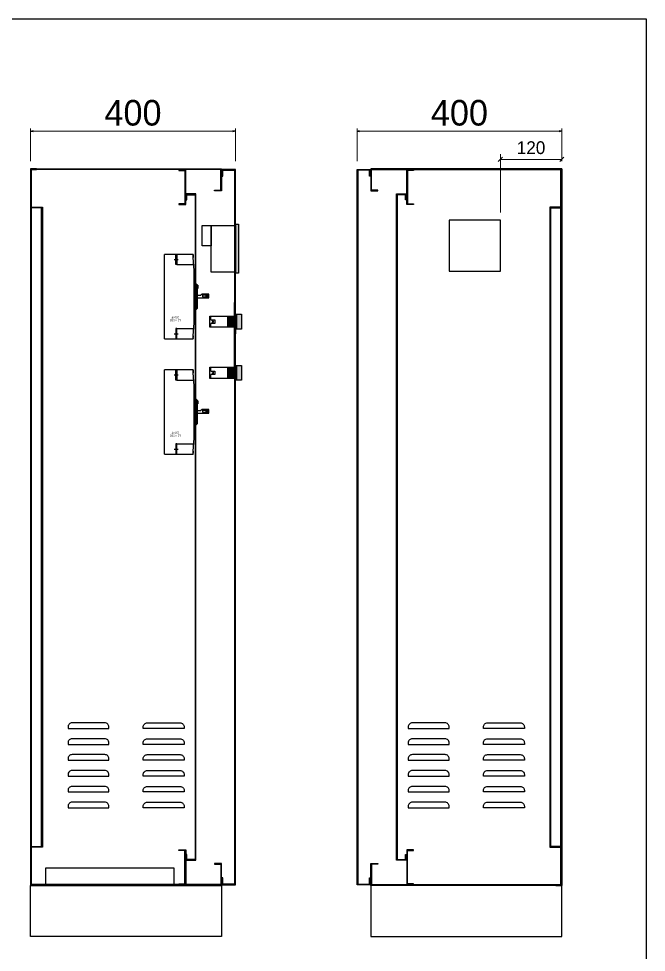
# Model space of a CAD drawing. Header units: millimetres. Extents: x 0 to 4348, y 0 to 3075.
# Drawn here: x 3122 to 4348, y 1250 to 3075 of the extents above; entities that cross this region are included whole.
import ezdxf
from ezdxf.enums import TextEntityAlignment as Align

# ---------------------------------------------------------------- set-up
doc = ezdxf.new("R2010")
doc.units = ezdxf.units.MM
doc.layers.add('DIM', color=253, linetype='Continuous')
doc.styles.add('Tahoma (Input Text)', font='tahoma.ttf')
doc.dimstyles.new('CNC', dxfattribs={"dimtxt": 50, "dimasz": 5, "dimexe": 5, "dimexo": 15, "dimgap": 10, "dimtad": 1, "dimdec": 0, "dimtxsty": 'Standard', "dimblk": 'OPEN30', "dimcen": 10, "dimclrd": 5, "dimclre": 5, "dimclrt": 3, "dimazin": 3, "dimtfac": 1, "dimtdec": 0, "dimtmove": 0, "dimatfit": 3, "dimldrblk": 'ARCHTICK', "dimlwd": 9, "dimlwe": 9})
doc.dimstyles.new('Dim-25', dxfattribs={"dimtxt": 25, "dimasz": 8, "dimexe": 10, "dimexo": 15, "dimgap": 10, "dimtad": 1, "dimdec": 0, "dimtxsty": 'Standard', "dimblk": 'OBLIQUE', "dimcen": 10, "dimclrd": 5, "dimclre": 5, "dimclrt": 3, "dimazin": 3, "dimtfac": 1, "dimtdec": 0, "dimtmove": 0, "dimatfit": 3, "dimldrblk": 'OBLIQUE', "dimlwd": 9, "dimlwe": 9})

# ---------------------------------------------------------------- blocks, each defined once
blk = doc.blocks.new('khungtenAsean2')
at = {"color": 7}
blk.add_lwpolyline([(0, 0), (2970, 0), (2970, -2100), (0, -2100)], close=True, dxfattribs=at)
at = {"color": 1, "style": 'Tahoma (Input Text)', "flags": 8}
for tag, p in [('#01', (137.1, -2021.3)), ('#03', (506.6, -2019.3)), ('#05', (1106.6, -2021.3)), ('#07', (1834.7, -2021.3)), ('#09', (2146.7, -2021.3)), ('#02', (98.5, -2081.3)), ('#04', (486.1, -2081.3)), ('#06', (1065.3, -2081.3)), ('#08', (1817.4, -2081.3)), ('#10', (2146.7, -2081.3))]:
    blk.add_attdef(tag, p, '', height=25, dxfattribs=at)
blk.add_attdef('#11', text='', height=25, dxfattribs=at).set_placement((2915, -2067.3), align=Align.CENTER)
blk = doc.blocks.new('*D4')
at = {"color": 0, "linetype": 'ByBlock', "lineweight": -2}
for p, q in [((3783.1, 2854.8), (3788.1, 2856.2)), ((3788.1, 2853.5), (3783.1, 2854.8)), ((3783.1, 2854.8), (3788.1, 2854.8)), ((4178.1, 2856.2), (4183.1, 2854.8)), ((4183.1, 2854.8), (4178.1, 2853.5)), ((4183.1, 2854.8), (4178.1, 2854.8))]:
    blk.add_line(p, q, dxfattribs=at)
at = {"layer": 'Defpoints', "color": 0, "ltscale": 3, "transparency": 16777216}
for p in [(3783.1, 2854.8), (3783.1, 2781.1), (4183.1, 2781.1)]:
    blk.add_point(p, dxfattribs=at)
at = {"layer": 'DIM', "color": 5, "lineweight": 9, "ltscale": 3, "transparency": 16777216}
for p, q in [((3783.1, 2796.1), (3783.1, 2859.8)), ((4178.1, 2854.8), (3788.1, 2854.8)), ((4183.1, 2796.1), (4183.1, 2859.8))]:
    blk.add_line(p, q, dxfattribs=at)
at = {"layer": 'DIM', "color": 3, "ltscale": 3, "transparency": 16777216, "insert": (3983.1, 2890.4), "char_height": 50, "attachment_point": 5}
blk.add_mtext('400', dxfattribs=at)
blk = doc.blocks.new('_ArchTick')
at = {"color": 0, "const_width": 0.15}
blk.add_lwpolyline([(-0.5, -0.5), (0.5, 0.5)], dxfattribs=at)
blk = doc.blocks.new('_Open30')
at = {"color": 0, "linetype": 'ByBlock', "lineweight": -2}
for p, q in [((-1, 0.27), (0, 0)), ((0, 0), (-1, -0.27)), ((0, 0), (-1, 0))]:
    blk.add_line(p, q, dxfattribs=at)
blk = doc.blocks.new('*D6')
at = {"color": 0, "linetype": 'ByBlock', "lineweight": -2}
for p, q in [((3145.2, 2854.8), (3150.2, 2856.2)), ((3150.2, 2853.5), (3145.2, 2854.8)), ((3145.2, 2854.8), (3150.2, 2854.8)), ((3540.2, 2856.2), (3545.2, 2854.8)), ((3545.2, 2854.8), (3540.2, 2853.5)), ((3545.2, 2854.8), (3540.2, 2854.8))]:
    blk.add_line(p, q, dxfattribs=at)
at = {"layer": 'Defpoints', "color": 0, "ltscale": 3, "transparency": 16777216}
for p in [(3545.2, 2854.8), (3145.2, 2781.1), (3545.2, 2781.1)]:
    blk.add_point(p, dxfattribs=at)
at = {"layer": 'DIM', "color": 5, "lineweight": 9, "ltscale": 3, "transparency": 16777216}
for p, q in [((3145.2, 2796.1), (3145.2, 2859.8)), ((3150.2, 2854.8), (3540.2, 2854.8)), ((3545.2, 2796.1), (3545.2, 2859.8))]:
    blk.add_line(p, q, dxfattribs=at)
at = {"layer": 'DIM', "color": 3, "ltscale": 3, "transparency": 16777216, "insert": (3345.2, 2890.4), "char_height": 50, "attachment_point": 5}
blk.add_mtext('400', dxfattribs=at)
blk = doc.blocks.new('A$C30041796')
blk.add_hatch(color=6).paths.add_polyline_path([(71, 96), (65, 96), (65, 0), (71, 0)])
at = {"color": 6}
for points in [[(0, 93.5), (18, 93.5), (18, 53.5), (0, 53.5)], [(18, 93.5), (65, 93.5), (65, 2.5), (18, 2.5)], [(65, 96), (71, 96), (71, 0), (65, 0)]]:
    blk.add_lwpolyline(points, close=True, dxfattribs=at)
blk = doc.blocks.new('HCC1 LS 250AF')
at = {"color": 7}
for p, q in [((-56, -0.5), (-56, 0)), ((0, 0), (-56, 0)), ((-56, -0.5), (-56, 0)), ((0, 0), (-56, 0)), ((0, 0), (0, -165)), ((-56.4, -6), (-58, -31.5)), ((-56.4, -6), (-58, -31.5)), ((-56.2, -2.4), (-56.4, -6)), ((-56.4, -6), (-56.2, -2.4)), ((-56, -0.5), (-56.2, -2.4)), ((-56, -0.5), (-56.2, -2.4)), ((-19, -10), (-27, -10)), ((-22, -6), (-24, -6)), ((-22, -14), (-24, -14)), ((-60, -31.5), (-60, -57.5)), ((-58, -31.5), (-60, -31.5)), ((-60, -57.5), (-60, -31.5)), ((-60, -31.5), (-58, -31.5)), ((-58, -31.5), (-58, -57.5)), ((-58, -31.5), (-58, -57.5)), ((-24, -20), (-57.3, -20)), ((-64, -59.5), (-62, -57.5)), ((-62, -57.5), (-64, -59.5)), ((-64, -105.5), (-64, -59.5)), ((-64, -59.5), (-64, -105.5)), ((-58, -57.5), (-62, -57.5)), ((-58, -57.5), (-62, -57.5)), ((-58, -69), (-58, -57.5)), ((-58, -57.5), (-58, -69)), ((-58, -69), (-58, -86)), ((-58, -86), (-58, -69)), ((-86.8, -80.6), (-86.8, -86.8)), ((-86.8, -80.6), (-86.8, -86.8)), ((-68.5, -80.1), (-86.3, -80.1)), ((-68.5, -80.1), (-86.3, -80.1)), ((-86.3, -87.3), (-74, -87.3)), ((-86.3, -87.3), (-74, -87.3)), ((-84.8, -85.4), (-84.8, -81.9)), ((-84.8, -85.4), (-84.8, -81.9)), ((-84.3, -81.4), (-75.3, -81.4)), ((-84.3, -81.4), (-75.3, -81.4)), ((-75.3, -85.9), (-84.3, -85.9)), ((-75.3, -85.9), (-84.3, -85.9)), ((-82.8, -81.9), (-82.8, -85.4)), ((-80.8, -81.9), (-82.8, -81.9)), ((-82.8, -81.9), (-82.8, -85.4)), ((-80.8, -81.9), (-82.8, -81.9)), ((-82.8, -85.4), (-80.8, -85.4)), ((-82.8, -85.4), (-80.8, -85.4)), ((-80.8, -85.4), (-80.8, -81.9)), ((-80.8, -85.4), (-80.8, -81.9)), ((-74.8, -81.9), (-74.8, -85.4)), ((-74.8, -81.9), (-74.8, -85.4)), ((-74, -87.3), (-70.6, -84.9)), ((-74, -87.3), (-70.6, -84.9)), ((-70.6, -84.9), (-68.5, -84.9)), ((-70.6, -84.9), (-68.5, -84.9)), ((-62.9, -80.1), (-68.5, -80.1)), ((-62.9, -80.1), (-68.5, -80.1)), ((-68.5, -84.9), (-63.3, -84.9)), ((-68.5, -84.9), (-63.3, -84.9)), ((-61.1, -75), (-64, -73.5)), ((-62, -74.6), (-64, -73.5)), ((-61.1, -75), (-62, -74.6)), ((-58, -107.5), (-58, -86)), ((-58, -86), (-58, -107.5)), ((-64, -99.6), (-65.5, -99.6)), ((-65.5, -100.6), (-65.5, -99.6)), ((-64, -99.6), (-65.5, -99.6)), ((-65.5, -100.6), (-65.5, -99.6)), ((-65.5, -100.6), (-64, -100.6)), ((-65.5, -102.5), (-65.5, -100.6)), ((-65.5, -100.6), (-64, -100.6)), ((-65.5, -100.6), (-65.5, -102.5)), ((-64, -102.5), (-65.5, -102.5)), ((-65.5, -103.4), (-65.5, -102.5)), ((-64, -102.5), (-65.5, -102.5)), ((-65.5, -103.4), (-65.5, -102.5)), ((-65.5, -103.4), (-64, -103.4)), ((-65.5, -103.4), (-64, -103.4)), ((-64, -98.4), (-65, -98.4)), ((-65, -100.4), (-65, -98.4)), ((-64, -98.4), (-65, -98.4)), ((-65, -100.4), (-65, -98.4)), ((-65, -99.4), (-64, -99.4)), ((-64, -99.4), (-65, -99.4)), ((-65, -100.4), (-64, -100.4)), ((-65, -102.6), (-65, -100.4)), ((-65, -100.4), (-64, -100.4)), ((-65, -100.4), (-65, -102.6)), ((-64, -102.6), (-65, -102.6)), ((-65, -104.6), (-65, -102.6)), ((-64, -102.6), (-65, -102.6)), ((-65, -104.6), (-65, -102.6)), ((-65, -103.6), (-64, -103.6)), ((-64, -103.6), (-65, -103.6)), ((-65, -104.6), (-64, -104.6)), ((-65, -104.6), (-64, -104.6)), ((-64, -94.9), (-61.1, -93.4)), ((-64, -94.9), (-62, -93.8)), ((-64, -105.5), (-62, -107.5)), ((-62, -107.5), (-64, -105.5)), ((-62, -93.8), (-61.1, -93.4)), ((-62, -107.5), (-58, -107.5)), ((-62, -107.5), (-58, -107.5)), ((-60, -133.5), (-60, -107.5)), ((-60, -107.5), (-60, -133.5)), ((-58, -107.5), (-58, -133.5)), ((-58, -107.5), (-58, -133.5)), ((-58, -133.5), (-60, -133.5)), ((-60, -133.5), (-58, -133.5)), ((-58, -133.5), (-56.4, -159)), ((-58, -133.5), (-56.4, -159)), ((-24, -145), (-57.3, -145)), ((-56.4, -159), (-56.2, -162.6)), ((-56.2, -162.6), (-56.4, -159)), ((-56.2, -162.6), (-56, -164.5)), ((-56, -164.5), (-56.2, -162.6)), ((-19, -155), (-27, -155)), ((-22, -151), (-24, -151)), ((-22, -159), (-24, -159)), ((-56, -165), (-56, -164.5)), ((-56, -165), (-56, -164.5)), ((-56, -165), (0, -165)), ((-56, -165), (0, -165))]:
    blk.add_line(p, q, dxfattribs=at)
for points in [[(-22, 0), (-24, 0), (-24, -20), (-22, -20)], [(-22, -165), (-24, -165), (-24, -145), (-22, -145)]]:
    blk.add_lwpolyline(points, close=True, dxfattribs=at)
for centre, radius, start, end in [((-86.3, -80.6), 0.5, 90, 180), ((-86.3, -80.6), 0.5, 90, 180), ((-86.3, -86.8), 0.5, 180, 270), ((-86.3, -86.8), 0.5, 180, 270), ((-84.3, -81.9), 0.5, 90, 180), ((-84.3, -81.9), 0.5, 90, 180), ((-84.3, -85.4), 0.5, 180, 270), ((-84.3, -85.4), 0.5, 180, 270), ((-75.3, -81.9), 0.5, 0, 90), ((-75.3, -81.9), 0.5, 0, 90), ((-75.3, -85.4), 0.5, 270, 0), ((-75.3, -85.4), 0.5, 270, 0), ((-43.3, -84.2), 20, 152.7108, 207.2892), ((-43.3, -84.2), 20, 159.2175, 200.7825), ((-43.3, -84.2), 20, 152.7108, 159.2175), ((-43.3, -84.2), 20, 200.7825, 207.2892)]:
    blk.add_arc(centre, radius, start, end, dxfattribs=at)
for points, knots in [([(-83.3, -81.4), (-83.3, -81.4), (-83.2, -81.5), (-83.2, -81.5), (-83.1, -81.5), (-83.1, -81.5), (-83.1, -81.5), (-83, -81.6), (-83, -81.6), (-82.9, -81.7), (-82.9, -81.7), (-82.8, -81.8), (-82.8, -81.9)], [0, 0, 0, 0, 0.232186, 0.232186, 0.232186, 0.45252, 0.45252, 0.45252, 0.649049, 0.649049, 0.649049, 1, 1, 1, 1]), ([(-82.8, -81.9), (-82.8, -81.9), (-82.9, -81.8), (-82.9, -81.8), (-82.9, -81.7), (-82.9, -81.7), (-82.9, -81.7), (-83, -81.6), (-83, -81.6), (-83.1, -81.5), (-83.1, -81.5), (-83.2, -81.4), (-83.3, -81.4)], [0, 0, 0, 0, 0.171203, 0.171203, 0.171203, 0.350951, 0.350951, 0.350951, 0.54748, 0.54748, 0.54748, 1, 1, 1, 1]), ([(-82.8, -85.4), (-82.8, -85.5), (-82.9, -85.6), (-82.9, -85.6), (-82.9, -85.7), (-82.9, -85.7), (-82.9, -85.7), (-83, -85.8), (-83, -85.8), (-83.1, -85.9), (-83.1, -85.9), (-83.2, -85.9), (-83.3, -85.9)], [0, 0, 0, 0, 0.1713963, 0.1713963, 0.1713963, 0.3517191, 0.3517191, 0.3517191, 0.5484632, 0.5484632, 0.5484632, 1, 1, 1, 1]), ([(-83.3, -85.9), (-83.3, -85.9), (-83.2, -85.9), (-83.2, -85.9), (-83.1, -85.9), (-83.1, -85.9), (-83.1, -85.9), (-83, -85.8), (-83, -85.8), (-82.9, -85.7), (-82.9, -85.7), (-82.8, -85.6), (-82.8, -85.4)], [0, 0, 0, 0, 0.2320312, 0.2320312, 0.2320312, 0.4515368, 0.4515368, 0.4515368, 0.6482809, 0.6482809, 0.6482809, 1, 1, 1, 1]), ([(-80.3, -81.4), (-80.4, -81.4), (-80.5, -81.5), (-80.5, -81.5), (-80.6, -81.5), (-80.6, -81.5), (-80.6, -81.5), (-80.7, -81.6), (-80.7, -81.6), (-80.7, -81.7), (-80.8, -81.7), (-80.8, -81.8), (-80.8, -81.9)], [0, 0, 0, 0, 0.2320312, 0.2320312, 0.2320312, 0.4515368, 0.4515368, 0.4515368, 0.6482809, 0.6482809, 0.6482809, 1, 1, 1, 1]), ([(-80.8, -81.9), (-80.8, -81.9), (-80.8, -81.8), (-80.8, -81.8), (-80.8, -81.7), (-80.8, -81.7), (-80.7, -81.7), (-80.7, -81.6), (-80.7, -81.6), (-80.6, -81.5), (-80.6, -81.5), (-80.4, -81.4), (-80.3, -81.4)], [0, 0, 0, 0, 0.1713963, 0.1713963, 0.1713963, 0.3517191, 0.3517191, 0.3517191, 0.5484632, 0.5484632, 0.5484632, 1, 1, 1, 1]), ([(-80.8, -85.4), (-80.8, -85.5), (-80.8, -85.6), (-80.8, -85.6), (-80.8, -85.7), (-80.8, -85.7), (-80.7, -85.7), (-80.7, -85.8), (-80.7, -85.8), (-80.6, -85.9), (-80.6, -85.9), (-80.4, -85.9), (-80.3, -85.9)], [0, 0, 0, 0, 0.171203, 0.171203, 0.171203, 0.350951, 0.350951, 0.350951, 0.54748, 0.54748, 0.54748, 1, 1, 1, 1]), ([(-80.3, -85.9), (-80.4, -85.9), (-80.6, -85.9), (-80.6, -85.9), (-80.7, -85.8), (-80.7, -85.8), (-80.7, -85.7), (-80.8, -85.7), (-80.8, -85.6), (-80.8, -85.4)], [0, 0, 0, 0, 0.4525204, 0.4525204, 0.4525204, 0.649049, 0.649049, 0.649049, 1, 1, 1, 1])]:
    blk.add_open_spline(points, degree=3, knots=knots, dxfattribs=at)
at = {"color": 7, "insert": (-40.1, -34.5), "char_height": 3.5, "attachment_point": 1}
blk.add_mtext_dynamic_manual_height_columns('\\pi8.28487;{\\C1;LS MCCB\\P\\pi11.82426;250AF}', width=37.687, gutter_width=1, heights=[0], dxfattribs=at)
blk = doc.blocks.new('A$C0C455160')
blk.add_hatch(color=1).paths.add_polyline_path([(62, 29), (52, 29), (52, 0), (62, 0)])
at = {"color": 7}
for p, q in [((0, 25.5), (50, 25.5)), ((0, 3.5), (0, 25.5)), ((2, 18), (2, 25.5)), ((35, 25.5), (35, 3.5)), ((36, 25.5), (36, 3.5)), ((37, 25.5), (37, 3.5)), ((38, 25.5), (38, 3.5)), ((39, 25.5), (39, 3.5)), ((40, 25.5), (40, 3.5)), ((41, 25.5), (41, 3.5)), ((42, 25.5), (42, 3.5)), ((43, 25.5), (43, 3.5)), ((44, 25.5), (44, 3.5)), ((45, 25.5), (45, 3.5)), ((46, 25.5), (46, 3.5)), ((47, 25.5), (47, 3.5)), ((48, 25.5), (48, 3.5)), ((49, 25.5), (49, 3.5)), ((50, 25.5), (50, 3.5)), ((50, 3.5), (0, 3.5)), ((2, 3.5), (2, 11)), ((5, 18), (5, 15.5)), ((5, 13.5), (5, 11))]:
    blk.add_line(p, q, dxfattribs=at)
for points in [[(50, 29), (52, 29), (52, 0), (50, 0)], [(52, 29), (62, 29), (62, 0), (52, 0)]]:
    blk.add_lwpolyline(points, close=True, dxfattribs=at)
for points in [[(0, 11), (0, 18)], [(2, 18), (10, 18), (10, 11), (2, 11)], [(5, 13.5), (7, 13.5), (7, 15.5), (5, 15.5)]]:
    blk.add_lwpolyline(points, dxfattribs=at)
blk = doc.blocks.new('*D19')
at = {"color": 0, "linetype": 'ByBlock', "lineweight": -2}
for p, q in [((4067.1, 2803.7), (4059.1, 2795.7)), ((4179.1, 2795.7), (4187.1, 2803.7))]:
    blk.add_line(p, q, dxfattribs=at)
at = {"layer": 'Defpoints', "color": 0, "ltscale": 3, "transparency": 16777216}
for p in [(4183.1, 2799.7), (4183.1, 2781.1), (4063.1, 2681.1)]:
    blk.add_point(p, dxfattribs=at)
at = {"layer": 'DIM', "color": 5, "lineweight": 9, "ltscale": 3, "transparency": 16777216}
for p, q in [((4063.1, 2696.1), (4063.1, 2809.7)), ((4183.1, 2796.1), (4183.1, 2809.7)), ((4063.1, 2799.7), (4183.1, 2799.7))]:
    blk.add_line(p, q, dxfattribs=at)
at = {"layer": 'DIM', "color": 3, "ltscale": 3, "transparency": 16777216, "insert": (4123.1, 2822.4), "char_height": 25, "attachment_point": 5}
blk.add_mtext('120', dxfattribs=at)
blk = doc.blocks.new('_Oblique')
at = {"color": 0, "linetype": 'ByBlock', "lineweight": -2}
blk.add_line((-0.5, -0.5), (0.5, 0.5), dxfattribs=at)

msp = doc.modelspace()

# ---------------------------------------------------------------- linework, layer by layer
at = {"color": 2}
for p, q in [((3543.7, 2373.4), (3543.7, 2520.3)), ((3545.7, 2373.4), (3545.7, 2520.3))]:
    msp.add_line(p, q, dxfattribs=at)
at = {"color": 6}
msp.add_line((3545.7, 2468.9), (3545.7, 2458.8), dxfattribs=at)
at = {"color": 7}
for points in [[(3146.7, 2781.1), (3156.7, 2781.1), (3156.7, 2781.1), (3145.2, 2781.1), (3145.2, 2781.1), (3518.2, 2781.1), (3518.2, 2738.1), (3504.7, 2738.1), (3504.7, 2739.6), (3516.7, 2739.6), (3516.7, 2779.6), (3146.7, 2779.6)], [(3156.7, 2781.1), (3145.2, 2781.1), (3145.2, 1381.1), (3156.7, 1381.1)], [(3156.7, 1382.6), (3146.7, 1382.6), (3146.7, 2779.6), (3156.7, 2779.6)], [(4181.6, 2781.1), (4171.6, 2781.1), (4171.6, 2781.1), (4183.1, 2781.1), (4183.1, 2781.1), (3810.1, 2781.1), (3810.1, 2738.1), (3823.6, 2738.1), (3823.6, 2739.6), (3811.6, 2739.6), (3811.6, 2779.6), (4181.6, 2779.6)], [(4171.6, 2781.1), (4183.1, 2781.1), (4183.1, 1381.1), (4171.6, 1381.1)], [(4171.6, 1382.6), (4181.6, 1382.6), (4181.6, 2779.6), (4171.6, 2779.6)], [(3146.7, 1381.1), (3156.7, 1381.1), (3156.7, 1381.1), (3145.2, 1381.1), (3145.2, 1381.1), (3518.2, 1381.1), (3518.2, 1424.1), (3504.7, 1424.1), (3504.7, 1422.6), (3516.7, 1422.6), (3516.7, 1382.6), (3146.7, 1382.6)], [(4181.6, 1381.1), (4171.6, 1381.1), (4171.6, 1381.1), (4183.1, 1381.1), (4183.1, 1381.1), (3810.1, 1381.1), (3810.1, 1424.1), (3823.6, 1424.1), (3823.6, 1422.6), (3811.6, 1422.6), (3811.6, 1382.6), (4181.6, 1382.6)]]:
    msp.add_lwpolyline(points, dxfattribs=at)
at = {"color": 3}
for points in [[(3434.7, 2778.1), (3446.7, 2778.1), (3446.7, 2713.1), (3434.7, 2713.1), (3434.7, 2711.6), (3448.2, 2711.6), (3448.2, 2779.6), (3434.7, 2779.6)], [(3893.6, 2778.1), (3881.6, 2778.1), (3881.6, 2713.1), (3893.6, 2713.1), (3893.6, 2711.6), (3880.1, 2711.6), (3880.1, 2779.6), (3893.6, 2779.6)], [(3434.7, 1384.1), (3446.7, 1384.1), (3446.7, 1449.1), (3434.7, 1449.1), (3434.7, 1450.6), (3448.2, 1450.6), (3448.2, 1382.6), (3434.7, 1382.6)], [(3893.6, 1384.1), (3881.6, 1384.1), (3881.6, 1449.1), (3893.6, 1449.1), (3893.6, 1450.6), (3880.1, 1450.6), (3880.1, 1382.6), (3893.6, 1382.6)]]:
    msp.add_lwpolyline(points, close=True, dxfattribs=at)
at = {"color": 7}
for points in [[(3520.7, 2766.6), (3520.7, 2778.6), (3543.7, 2778.6), (3543.7, 1383.6), (3520.7, 1383.6), (3520.7, 1395.6), (3519.2, 1395.6), (3519.2, 1382.1), (3545.2, 1382.1), (3545.2, 2780.1), (3519.2, 2780.1), (3519.2, 2766.6)], [(3807.6, 2766.6), (3807.6, 2778.6), (3784.6, 2778.6), (3784.6, 1383.6), (3807.6, 1383.6), (3807.6, 1395.6), (3809.1, 1395.6), (3809.1, 1382.1), (3783.1, 1382.1), (3783.1, 2780.1), (3809.1, 2780.1), (3809.1, 2766.6)]]:
    msp.add_lwpolyline(points, close=True, dxfattribs=at)
at = {"color": 6}
for points in [[(3450.7, 2720.6), (3450.7, 2730.6), (3466.7, 2730.6), (3466.7, 1431.6), (3450.7, 1431.6), (3450.7, 1441.6), (3449.2, 1441.6), (3449.2, 1430.1), (3468.2, 1430.1), (3468.2, 2732.1), (3449.2, 2732.1), (3449.2, 2720.6)], [(3877.6, 2720.6), (3877.6, 2730.6), (3861.6, 2730.6), (3861.6, 1431.6), (3877.6, 1431.6), (3877.6, 1441.6), (3879.1, 1441.6), (3879.1, 1430.1), (3860.1, 1430.1), (3860.1, 2732.1), (3879.1, 2732.1), (3879.1, 2720.6)]]:
    msp.add_lwpolyline(points, close=True, dxfattribs=at)
at = {"color": 1}
for points in [[(3146.7, 1457.1), (3166.7, 1457.1), (3166.7, 2705.1), (3146.7, 2705.1), (3146.7, 2706.6), (3168.2, 2706.6), (3168.2, 1455.6), (3146.7, 1455.6)], [(4181.6, 1457.1), (4161.6, 1457.1), (4161.6, 2705.1), (4181.6, 2705.1), (4181.6, 2706.6), (4160.1, 2706.6), (4160.1, 1455.6), (4181.6, 1455.6)]]:
    msp.add_lwpolyline(points, close=True, dxfattribs=at)
at = {"color": 2, "ltscale": 3}
msp.add_lwpolyline([(4063.1, 2681.1), (3963.1, 2681.1), (3963.1, 2581.1), (4063.1, 2581.1)], close=True, dxfattribs=at)
at = {"color": 2}
for points in [[(3290.2, 1698.6), (3226.2, 1698.6, 0.414214), (3218.2, 1690.6), (3218.2, 1687.6), (3298.2, 1687.6), (3298.2, 1690.6, 0.414214)], [(3373.2, 1698.6), (3437.2, 1698.6, -0.414214), (3445.2, 1690.6), (3445.2, 1687.6), (3365.2, 1687.6), (3365.2, 1690.6, -0.414214)], [(3955.1, 1698.6), (3891.1, 1698.6, 0.414214), (3883.1, 1690.6), (3883.1, 1687.6), (3963.1, 1687.6), (3963.1, 1690.6, 0.414214)], [(4038.1, 1698.6), (4102.1, 1698.6, -0.414214), (4110.1, 1690.6), (4110.1, 1687.6), (4030.1, 1687.6), (4030.1, 1690.6, -0.414214)], [(3290.2, 1667.6), (3226.2, 1667.6, 0.414214), (3218.2, 1659.6), (3218.2, 1656.6), (3298.2, 1656.6), (3298.2, 1659.6, 0.414214)], [(3373.2, 1667.6), (3437.2, 1667.6, -0.414214), (3445.2, 1659.6), (3445.2, 1656.6), (3365.2, 1656.6), (3365.2, 1659.6, -0.414214)], [(3955.1, 1667.6), (3891.1, 1667.6, 0.414214), (3883.1, 1659.6), (3883.1, 1656.6), (3963.1, 1656.6), (3963.1, 1659.6, 0.414214)], [(4038.1, 1667.6), (4102.1, 1667.6, -0.414214), (4110.1, 1659.6), (4110.1, 1656.6), (4030.1, 1656.6), (4030.1, 1659.6, -0.414214)], [(3290.2, 1636.6), (3226.2, 1636.6, 0.414214), (3218.2, 1628.6), (3218.2, 1625.6), (3298.2, 1625.6), (3298.2, 1628.6, 0.414214)], [(3373.2, 1636.6), (3437.2, 1636.6, -0.414214), (3445.2, 1628.6), (3445.2, 1625.6), (3365.2, 1625.6), (3365.2, 1628.6, -0.414214)], [(3955.1, 1636.6), (3891.1, 1636.6, 0.414214), (3883.1, 1628.6), (3883.1, 1625.6), (3963.1, 1625.6), (3963.1, 1628.6, 0.414214)], [(4038.1, 1636.6), (4102.1, 1636.6, -0.414214), (4110.1, 1628.6), (4110.1, 1625.6), (4030.1, 1625.6), (4030.1, 1628.6, -0.414214)], [(3290.2, 1605.6), (3226.2, 1605.6, 0.414214), (3218.2, 1597.6), (3218.2, 1594.6), (3298.2, 1594.6), (3298.2, 1597.6, 0.414214)], [(3373.2, 1605.6), (3437.2, 1605.6, -0.414214), (3445.2, 1597.6), (3445.2, 1594.6), (3365.2, 1594.6), (3365.2, 1597.6, -0.414214)], [(3955.1, 1605.6), (3891.1, 1605.6, 0.414214), (3883.1, 1597.6), (3883.1, 1594.6), (3963.1, 1594.6), (3963.1, 1597.6, 0.414214)], [(4038.1, 1605.6), (4102.1, 1605.6, -0.414214), (4110.1, 1597.6), (4110.1, 1594.6), (4030.1, 1594.6), (4030.1, 1597.6, -0.414214)], [(3290.2, 1574.6), (3226.2, 1574.6, 0.414214), (3218.2, 1566.6), (3218.2, 1563.6), (3298.2, 1563.6), (3298.2, 1566.6, 0.414214)], [(3373.2, 1574.6), (3437.2, 1574.6, -0.414214), (3445.2, 1566.6), (3445.2, 1563.6), (3365.2, 1563.6), (3365.2, 1566.6, -0.414214)], [(3955.1, 1574.6), (3891.1, 1574.6, 0.414214), (3883.1, 1566.6), (3883.1, 1563.6), (3963.1, 1563.6), (3963.1, 1566.6, 0.414214)], [(4038.1, 1574.6), (4102.1, 1574.6, -0.414214), (4110.1, 1566.6), (4110.1, 1563.6), (4030.1, 1563.6), (4030.1, 1566.6, -0.414214)], [(3290.2, 1543.6), (3226.2, 1543.6, 0.414214), (3218.2, 1535.6), (3218.2, 1532.6), (3298.2, 1532.6), (3298.2, 1535.6, 0.414214)], [(3373.2, 1543.6), (3437.2, 1543.6, -0.414214), (3445.2, 1535.6), (3445.2, 1532.6), (3365.2, 1532.6), (3365.2, 1535.6, -0.414214)], [(3955.1, 1543.6), (3891.1, 1543.6, 0.414214), (3883.1, 1535.6), (3883.1, 1532.6), (3963.1, 1532.6), (3963.1, 1535.6, 0.414214)], [(4038.1, 1543.6), (4102.1, 1543.6, -0.414214), (4110.1, 1535.6), (4110.1, 1532.6), (4030.1, 1532.6), (4030.1, 1535.6, -0.414214)]]:
    msp.add_lwpolyline(points, format="xyb", close=True, dxfattribs=at)
at = {"color": 37}
msp.add_lwpolyline([(3174.7, 1382.6), (3174.7, 1415.6), (3424.7, 1415.6), (3424.7, 1382.6)], close=True, dxfattribs=at)
at = {"color": 7, "ltscale": 3}
for points in [[(3145.2, 1381.1), (3518.2, 1381.1), (3518.2, 1281.1), (3145.2, 1281.1)], [(4183.1, 1381.1), (3810.1, 1381.1), (3810.1, 1281.1), (4183.1, 1281.1)]]:
    msp.add_lwpolyline(points, close=True, dxfattribs=at)

# ---------------------------------------------------------------- block references
at = {"color": 7, "xscale": 1.464099999997415, "yscale": 1.464099999997415, "zscale": 1.464099999997415}
msp.add_blockref('khungtenAsean2', (0, 3074.6), dxfattribs=at)
at = {"color": 7}
for name, p in [('A$C30041796', (3480.2, 2577.1)), ('A$C0C455160', (3495.2, 2468.1)), ('A$C0C455160', (3495.2, 2368.1))]:
    msp.add_blockref(name, p, dxfattribs=at)
at = {"color": 7, "rotation": 180}
for p in [(3406.7, 2449), (3406.7, 2223.6)]:
    msp.add_blockref('HCC1 LS 250AF', p, dxfattribs=at)

# ---------------------------------------------------------------- dimensions: what is measured, and where the dimension line sits
at = {"layer": 'DIM', "color": 7, "ltscale": 3}
dim = msp.add_linear_dim(base=(3545.2, 2854.8), p1=(3145.2, 2781.1), p2=(3545.2, 2781.1), dimstyle='CNC', dxfattribs=at)
dim.commit()
dim.dimension.update_dxf_attribs({"geometry": '*D6', "text_midpoint": (3345.2, 2854.8), "dimtype": 160})
dim = msp.add_linear_dim(base=(3783.1, 2854.8), p1=(4183.1, 2781.1), p2=(3783.1, 2781.1), angle=180, dimstyle='CNC', dxfattribs=at)
dim.commit()
dim.dimension.update_dxf_attribs({"geometry": '*D4', "text_midpoint": (3983.1, 2854.8), "dimtype": 160})
at = {"layer": 'DIM', "color": 1, "ltscale": 3}
dim = msp.add_linear_dim(base=(4183.1, 2799.7), p1=(4063.1, 2681.1), p2=(4183.1, 2781.1), dimstyle='Dim-25', dxfattribs=at)
dim.commit()
dim.dimension.update_dxf_attribs({"geometry": '*D19', "text_midpoint": (4123.1, 2822.4)})

doc.saveas('drawing.dxf')
